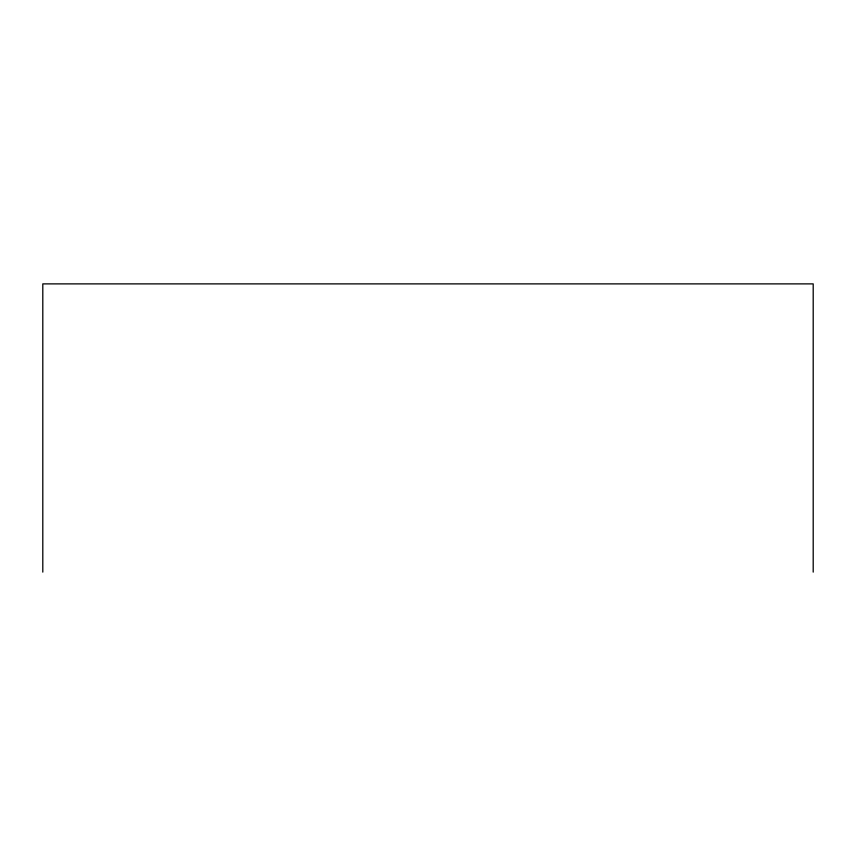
<?xml version="1.0" encoding="UTF-8"?>
<svg xmlns="http://www.w3.org/2000/svg" width="856" height="856" viewBox="0 0 856 856"><rect width="100%" height="100%" fill="white"/><g stroke="black" fill="none" stroke-linecap="round" stroke-linejoin="round"><path stroke-width="1.28" d="M813.2 572.118L813.2 283.882L42.8 283.882L42.8 572.118"/></g></svg>
